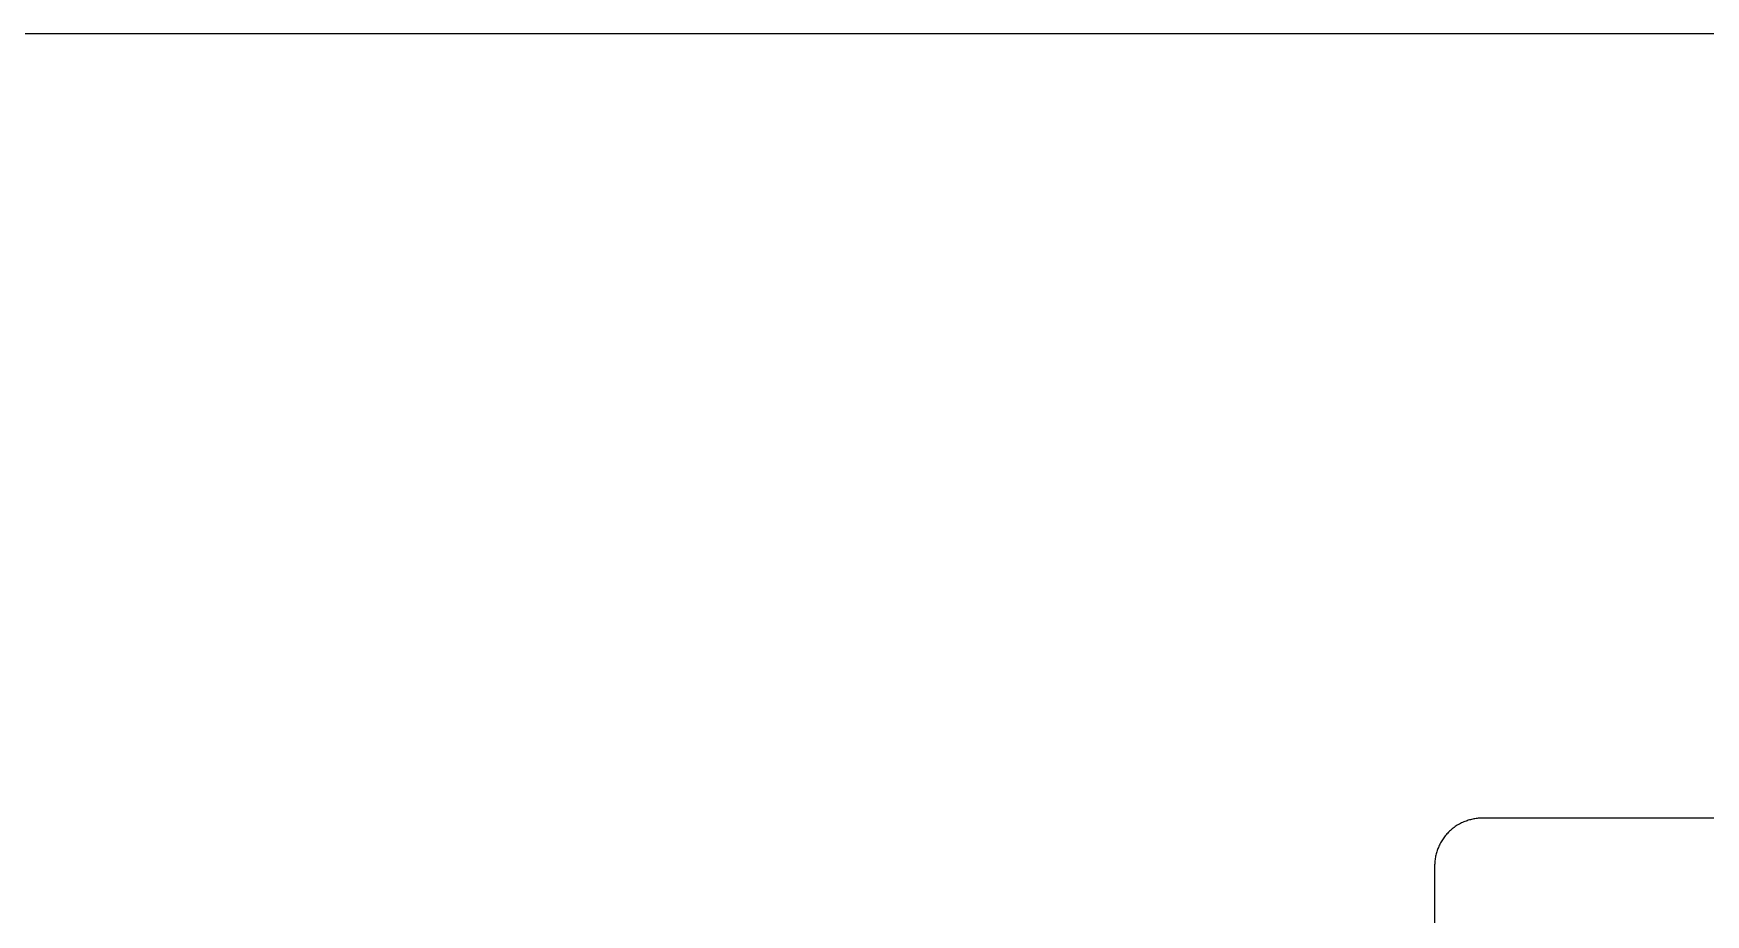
# Model space of a CAD drawing. Header units: millimetres. Extents: x 1057 to 1343, y -204 to -96.
# Drawn here: x 1267.86 to 1305.37, y -141.91 to -122.15 of the extents above; entities that cross this region are included whole.
import ezdxf

# ---------------------------------------------------------------- set-up
doc = ezdxf.new("R2010")
doc.units = ezdxf.units.MM
doc.layers.add('Layer 01', color=18, linetype='Continuous', true_color=0x000000)

msp = doc.modelspace()

# ---------------------------------------------------------------- linework, layer by layer
at = {"layer": 'Layer 01', "color": 0}
for p, q in [((1086.925, -122.15, 1.5), (1313.075, -122.15, 1.5)), ((1299.821, -139.896, 1.5), (1299.797, -139.91, 1.5)), ((1299.845, -139.883, 1.5), (1299.821, -139.896, 1.5)), ((1299.869, -139.87, 1.5), (1299.845, -139.883, 1.5)), ((1299.893, -139.858, 1.5), (1299.869, -139.87, 1.5)), ((1299.917, -139.846, 1.5), (1299.893, -139.858, 1.5)), ((1299.942, -139.836, 1.5), (1299.917, -139.846, 1.5)), ((1299.967, -139.825, 1.5), (1299.942, -139.836, 1.5)), ((1299.992, -139.816, 1.5), (1299.967, -139.825, 1.5)), ((1300.017, -139.807, 1.5), (1299.992, -139.816, 1.5)), ((1300.042, -139.799, 1.5), (1300.017, -139.807, 1.5)), ((1300.067, -139.791, 1.5), (1300.042, -139.799, 1.5)), ((1300.092, -139.785, 1.5), (1300.067, -139.791, 1.5)), ((1300.117, -139.778, 1.5), (1300.092, -139.785, 1.5)), ((1300.142, -139.773, 1.5), (1300.117, -139.778, 1.5)), ((1300.167, -139.768, 1.5), (1300.142, -139.773, 1.5)), ((1300.192, -139.764, 1.5), (1300.167, -139.768, 1.5)), ((1300.217, -139.76, 1.5), (1300.192, -139.764, 1.5)), ((1300.241, -139.757, 1.5), (1300.217, -139.76, 1.5)), ((1300.266, -139.754, 1.5), (1300.241, -139.757, 1.5)), ((1300.29, -139.752, 1.5), (1300.266, -139.754, 1.5)), ((1300.315, -139.751, 1.5), (1300.29, -139.752, 1.5)), ((1300.339, -139.75, 1.5), (1300.315, -139.751, 1.5)), ((1300.362, -139.75, 1.5), (1300.339, -139.75, 1.5)), ((1313.075, -139.75, 1.5), (1300.362, -139.75, 1.5)), ((1299.434, -140.283, 1.5), (1299.42, -140.307, 1.5)), ((1299.448, -140.26, 1.5), (1299.434, -140.283, 1.5)), ((1299.463, -140.237, 1.5), (1299.448, -140.26, 1.5)), ((1299.478, -140.214, 1.5), (1299.463, -140.237, 1.5)), ((1299.494, -140.191, 1.5), (1299.478, -140.214, 1.5)), ((1299.511, -140.169, 1.5), (1299.494, -140.191, 1.5)), ((1299.528, -140.147, 1.5), (1299.511, -140.169, 1.5)), ((1299.546, -140.126, 1.5), (1299.528, -140.147, 1.5)), ((1299.564, -140.105, 1.5), (1299.546, -140.126, 1.5)), ((1299.583, -140.085, 1.5), (1299.564, -140.105, 1.5)), ((1299.602, -140.065, 1.5), (1299.583, -140.085, 1.5)), ((1299.622, -140.045, 1.5), (1299.602, -140.065, 1.5)), ((1299.643, -140.027, 1.5), (1299.622, -140.045, 1.5)), ((1299.664, -140.008, 1.5), (1299.643, -140.027, 1.5)), ((1299.685, -139.99, 1.5), (1299.664, -140.008, 1.5)), ((1299.707, -139.973, 1.5), (1299.685, -139.99, 1.5)), ((1299.729, -139.957, 1.5), (1299.707, -139.973, 1.5)), ((1299.751, -139.941, 1.5), (1299.729, -139.957, 1.5)), ((1299.774, -139.925, 1.5), (1299.751, -139.941, 1.5)), ((1299.797, -139.91, 1.5), (1299.774, -139.925, 1.5)), ((1299.301, -140.654, 1.5), (1299.297, -140.679, 1.5)), ((1299.305, -140.629, 1.5), (1299.301, -140.654, 1.5)), ((1299.31, -140.604, 1.5), (1299.305, -140.629, 1.5)), ((1299.316, -140.579, 1.5), (1299.31, -140.604, 1.5)), ((1299.322, -140.554, 1.5), (1299.316, -140.579, 1.5)), ((1299.329, -140.529, 1.5), (1299.322, -140.554, 1.5)), ((1299.337, -140.504, 1.5), (1299.329, -140.529, 1.5)), ((1299.345, -140.479, 1.5), (1299.337, -140.504, 1.5)), ((1299.353, -140.454, 1.5), (1299.345, -140.479, 1.5)), ((1299.363, -140.429, 1.5), (1299.353, -140.454, 1.5)), ((1299.373, -140.405, 1.5), (1299.363, -140.429, 1.5)), ((1299.384, -140.38, 1.5), (1299.373, -140.405, 1.5)), ((1299.395, -140.356, 1.5), (1299.384, -140.38, 1.5)), ((1299.408, -140.331, 1.5), (1299.395, -140.356, 1.5)), ((1299.42, -140.307, 1.5), (1299.408, -140.331, 1.5)), ((1299.288, -140.801, 1.5), (1299.287, -140.825, 1.5)), ((1299.287, -140.825, 1.5), (1299.287, -158.3, 1.5)), ((1299.289, -140.777, 1.5), (1299.288, -140.801, 1.5)), ((1299.29, -140.753, 1.5), (1299.289, -140.777, 1.5)), ((1299.292, -140.728, 1.5), (1299.29, -140.753, 1.5)), ((1299.294, -140.704, 1.5), (1299.292, -140.728, 1.5)), ((1299.297, -140.679, 1.5), (1299.294, -140.704, 1.5))]:
    msp.add_line(p, q, dxfattribs=at)

doc.saveas('drawing.dxf')
